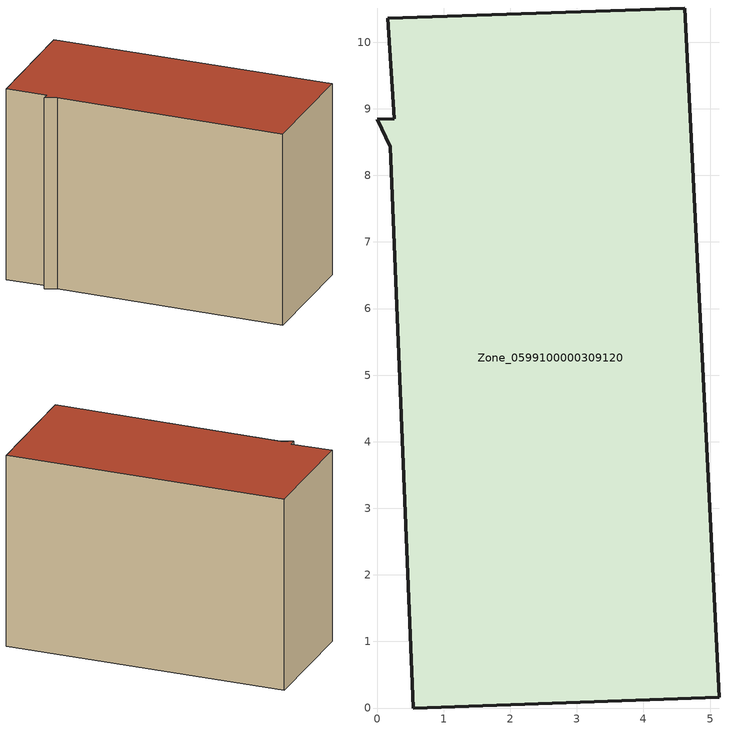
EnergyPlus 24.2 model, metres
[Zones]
Zone_0599100000309120
 floor ground (C_G): 0.26,8.85 0.16,10.36 4.62,10.51 5.14,0.16 0.54,0 0.2,8.43 0,8.84 z0
 wall outside (C_F): 0.54,0 5.14,0.16 4.62,10.51 0.16,10.36 0.26,8.85 0,8.84 0.2,8.43 0.54,0 z0:7.3
 roof outside (C_R): 0.16,10.36 0.26,8.85 0,8.84 0.2,8.43 0.54,0 5.14,0.16 4.62,10.51 z7.3
[BUILDING]
Pand.0599100000309120: North Axis=0; Terrain=City; Loads Convergence Tolerance Value=0.04; Temperature Convergence Tolerance Value=0.4; Solar Distribution=FullExterior; Maximum Number of Warmup Days=25; Minimum Number of Warmup Days=1
[Site:Location]
Rotterdam.The.Hague.AP_ZH_NLD Design_Conditions: Latitude=51.96; Longitude=4.45; Time Zone=1; Elevation=-4.5
[SITE:GROUNDTEMPERATURE:BUILDINGSURFACE]
18, 18, 18, 18, 18, 18, 18, 18, 18, 18, 18, 18
[MATERIAL] Thermal Absorptance=0.9; Solar Absorptance=0.7; Visible Absorptance=0.7
Name | Roughness | Thickness | Conductivity | Density | Specific Heat
G.TI.1946 | MediumSmooth | 0.15 | 1 | 540 | 1210
F.TI.1946 | Rough | 0.3 | 0.857143 | 1920 | 840
R.TI.1946 | MediumRough | 0.2 | 0.1 | 1500 | 1000
[CONSTRUCTION]
C_G: G.TI.1946
C_F: F.TI.1946
C_R: R.TI.1946
[ZONE]
Zone_0599100000309120: Type=1; Multiplier=1; Ceiling Height=Autocalculate; Volume=Autocalculate; Floor Area=autocalculate; Part of Total Floor Area=Yes
[ZONEINFILTRATION:DESIGNFLOWRATE]
Infil_Zone_0599100000309120: Zone or ZoneList or Space or SpaceList=Zone_0599100000309120; Schedule=AlwaysOn; Design Flow Rate Calculation Method=Flow/Area; Flow Rate per Floor Area=0.003; Constant Term Coefficient=1; Temperature Term Coefficient=0; Velocity Term Coefficient=0; Velocity Squared Term Coefficient=0
[HVACTEMPLATE:ZONE:IDEALLOADSAIRSYSTEM]
Zone_0599100000309120: Maximum Heating Supply Air Temperature=50; Minimum Cooling Supply Air Temperature=13; Maximum Heating Supply Air Humidity Ratio=0.0156; Minimum Cooling Supply Air Humidity Ratio=0.0077; Heating Limit=NoLimit; Cooling Limit=NoLimit; Dehumidification Control Type=ConstantSensibleHeatRatio; Cooling Sensible Heat Ratio=0.7; Dehumidification Setpoint=60; Humidification Control Type=None; Humidification Setpoint=30; Outdoor Air Method=None; Outdoor Air Flow Rate per Person=0.00944; Outdoor Air Flow Rate per Zone Floor Area=0; Outdoor Air Flow Rate per Zone=0; Demand Controlled Ventilation Type=None; Outdoor Air Economizer Type=NoEconomizer; Heat Recovery Type=None; Sensible Heat Recovery Effectiveness=0.7; Latent Heat Recovery Effectiveness=0.65
[ZONECONTROL:THERMOSTAT]
ThermostatControl_Zone_0599100000309120: Zone or ZoneList=Zone_0599100000309120; Control Type Schedule=DualSetpointControlType; Control 1=Thermostat_Zone_0599100000309120; Temperature Difference Between Cutout And Setpoint=0
[THERMOSTATSETPOINT:DUALSETPOINT]
Thermostat_Zone_0599100000309120: Heating Setpoint Temperature Schedule=HeatingSetpoint_Zone_0599100000309120; Cooling Setpoint Temperature Schedule=CoolingSetpoint_Zone_0599100000309120
[SCHEDULE:COMPACT]
HeatingSetpoint_Zone_0599100000309120: Through: 12/31, For: AllDays, Until: 24:00, 21
CoolingSetpoint_Zone_0599100000309120: Through: 12/31, For: AllDays, Until: 24:00, 24
DualSetpointControlType: Through: 12/31, For: AllDays, Until: 24:00, 4
AlwaysOn: Through: 12/31, For: AllDays, Until: 24:00, 1
